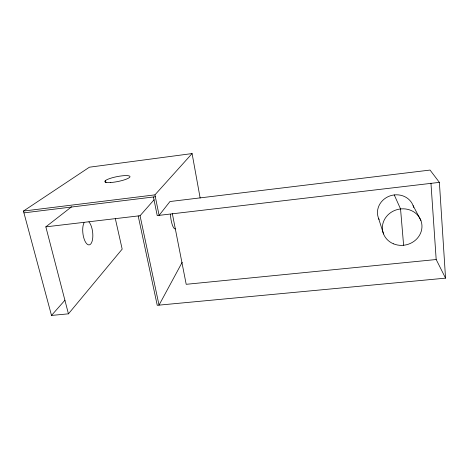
<?xml version="1.0" encoding="UTF-8"?>
<svg xmlns="http://www.w3.org/2000/svg" width="469" height="469" viewBox="0 0 469 469"><rect width="100%" height="100%" fill="white"/><g stroke="black" fill="none" stroke-linecap="round" stroke-linejoin="round"><path stroke-width="0.7" d="M182.207 262.253L159.032 305.131L140.055 215.722L154.096 199.771M200.146 198.029L192.091 153.568L89.421 167.198L23.45 211.062L51.502 315.432L68.439 313.837L122.175 249.127L115.315 218.601M51.502 315.432L64.968 300.178M23.45 211.062L154.94 194.864L192.091 153.568M68.439 313.837L45.839 226.855L71.61 206.776M23.937 212.867L155.321 196.746M45.839 226.855L140.055 215.722M138.197 215.939L157.244 305.301L445.55 278.146L439.383 182.371L157.226 215.582L153.433 196.974M445.55 278.146L436.182 259.527L186.199 284.308L172.34 213.665M439.383 182.371L430.055 170.071L169.96 201.535L159.097 215.365L154.94 194.864M413.119 205.633L420.898 220.465M394.247 194.928L400.549 208.945L403.61 245.269M378.565 218.361L383.548 233.978M105.455 180.565L105.93 182.658M430.952 183.162L436.182 259.527M175.371 228.89A12.088 3.16 83.3 0 1 170.44 214.362M379.075 219.51A18.426 16.995 -14.6 0 1 389.985 195.907A18.426 16.995 -14.6 0 1 413.687 207.462M88.928 221.901A12.206 4.907 83.4 0 1 92.434 239.987A12.206 4.907 83.4 0 1 84.995 241.125A12.206 4.907 83.4 0 1 84.074 222.64M393.468 243.821A19.886 18.191 -13.1 0 0 421.93 225.132A19.886 18.191 -13.1 0 0 391.128 212.334A19.886 18.191 -13.1 0 0 393.468 243.821M110.784 182.505A12.851 2.48 -11.3 0 0 129.995 176.725A12.851 2.48 -11.3 0 0 111.393 178.015A12.851 2.48 -11.3 0 0 110.784 182.505"/></g></svg>
